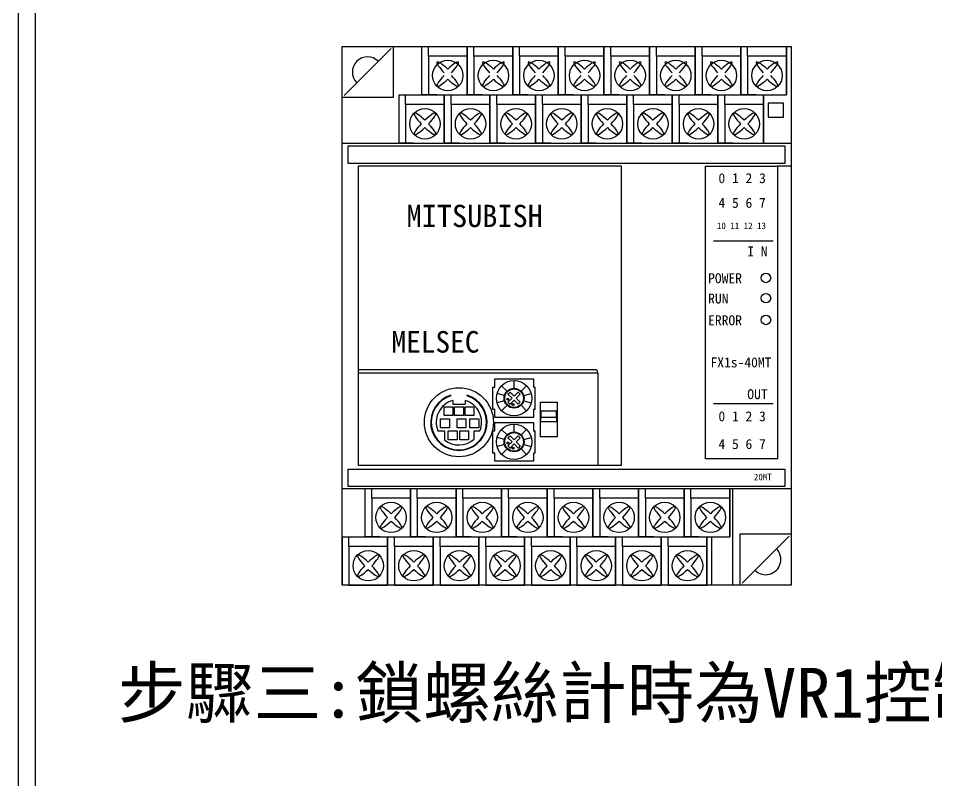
# Model space of a CAD drawing. Extents: x 325 to 612, y 3 to 207.
# Drawn here: x 325.3 to 391.8, y 58.2 to 113.4 of the extents above; entities that cross this region are included whole.
import ezdxf

# ---------------------------------------------------------------- set-up
doc = ezdxf.new("R2010")
doc.units = 0
doc.layers.add('圖框層', color=7, linetype='CONTINUOUS')
doc.layers.add('標尺寸層', color=3, linetype='CONTINUOUS')
doc.styles.add('STSL', font='KAIU.TTF')

# ---------------------------------------------------------------- blocks, each defined once
blk = doc.blocks.new('FX1S-14MT')
at = {"layer": '標尺寸層', "color": 7}
for p, q in [((5.75, 0), (5.75, -3.5)), ((5.75, 0), (9.05, 0)), ((6.25, -0.7), (6.25, 0)), ((9.05, -0.7), (9.05, 0)), ((9.05, 0), (9.05, -3.5)), ((9.05, 0), (9.05, -3.5)), ((9.05, 0), (12.35, 0)), ((9.55, -0.7), (9.55, 0)), ((12.35, -0.7), (12.35, 0)), ((12.35, 0), (12.35, -3.5)), ((12.35, 0), (12.35, -3.5)), ((12.35, 0), (15.65, 0)), ((12.85, -0.7), (12.85, 0)), ((15.65, -0.7), (15.65, 0)), ((15.65, 0), (15.65, -3.5)), ((15.65, 0), (15.65, -3.5)), ((15.65, 0), (18.95, 0)), ((16.15, -0.7), (16.15, 0)), ((18.95, -0.7), (18.95, 0)), ((18.95, 0), (18.95, -3.5)), ((18.95, 0), (18.95, -3.5)), ((18.95, 0), (22.25, 0)), ((19.45, -0.7), (19.45, 0)), ((22.25, -0.7), (22.25, 0)), ((22.25, 0), (22.25, -3.5)), ((22.25, 0), (22.25, -3.5)), ((22.25, 0), (25.55, 0)), ((22.75, -0.7), (22.75, 0)), ((25.55, -0.7), (25.55, 0)), ((25.55, 0), (25.55, -3.5)), ((25.55, 0), (25.55, -3.5)), ((25.55, 0), (28.85, 0)), ((26.05, -0.7), (26.05, 0)), ((28.85, -0.7), (28.85, 0)), ((28.85, 0), (28.85, -3.5)), ((28.85, 0), (28.85, -3.5)), ((28.85, 0), (32.15, 0)), ((29.35, -0.7), (29.35, 0)), ((32.15, -0.7), (32.15, 0)), ((32.15, 0), (32.15, -3.5)), ((3.551, -0.149), (0.149, -3.551)), ((4.1, -3.5), (4.1, -7)), ((4.1, -3.5), (7.4, -3.5)), ((4.6, -4.2), (4.6, -3.5)), ((6.85, -3.5), (5.75, -3.5)), ((7.4, -4.2), (7.4, -3.5)), ((7.4, -3.5), (7.4, -7)), ((7.4, -3.5), (7.4, -7)), ((7.4, -3.5), (10.7, -3.5)), ((7.9, -4.2), (7.9, -3.5)), ((10.15, -3.5), (9.05, -3.5)), ((10.7, -4.2), (10.7, -3.5)), ((10.7, -3.5), (10.7, -7)), ((10.7, -3.5), (10.7, -7)), ((10.7, -3.5), (14, -3.5)), ((11.2, -4.2), (11.2, -3.5)), ((13.45, -3.5), (12.35, -3.5)), ((14, -4.2), (14, -3.5)), ((14, -3.5), (14, -7)), ((14, -3.5), (14, -7)), ((14, -3.5), (17.3, -3.5)), ((14.5, -4.2), (14.5, -3.5)), ((16.75, -3.5), (15.65, -3.5)), ((17.3, -4.2), (17.3, -3.5)), ((17.3, -3.5), (17.3, -7)), ((17.3, -3.5), (17.3, -7)), ((17.3, -3.5), (20.6, -3.5)), ((17.8, -4.2), (17.8, -3.5)), ((20.05, -3.5), (18.95, -3.5)), ((20.6, -4.2), (20.6, -3.5)), ((20.6, -3.5), (20.6, -7)), ((20.6, -3.5), (20.6, -7)), ((20.6, -3.5), (23.9, -3.5)), ((21.1, -4.2), (21.1, -3.5)), ((23.35, -3.5), (22.25, -3.5)), ((23.9, -4.2), (23.9, -3.5)), ((23.9, -3.5), (23.9, -7)), ((23.9, -3.5), (23.9, -7)), ((23.9, -3.5), (27.2, -3.5)), ((24.4, -4.2), (24.4, -3.5)), ((26.65, -3.5), (25.55, -3.5)), ((27.2, -4.2), (27.2, -3.5)), ((27.2, -3.5), (27.2, -7)), ((27.2, -3.5), (27.2, -7)), ((27.2, -3.5), (30.5, -3.5)), ((27.7, -4.2), (27.7, -3.5)), ((29.95, -3.5), (28.85, -3.5)), ((30.5, -4.2), (30.5, -3.5)), ((30.5, -3.5), (30.5, -7)), ((0, -7), (32.5, -7)), ((5.2, -7), (4.1, -7)), ((8.5, -7), (7.4, -7)), ((11.8, -7), (10.7, -7)), ((15.1, -7), (14, -7)), ((18.4, -7), (17.3, -7)), ((21.7, -7), (20.6, -7)), ((25, -7), (23.9, -7)), ((28.3, -7), (27.2, -7)), ((32.5, -8.668), (31.5, -8.668)), ((32.5, -8.779), (32.5, -9.779)), ((26.867, -14.074), (31.191, -14.074)), ((18.369, -23.405), (1.2, -23.405)), ((26.867, -25.856), (31.191, -25.856)), ((0, -32), (32.5, -32)), ((1.65, -32), (1.65, -35.5)), ((1.65, -32), (4.95, -32)), ((2.15, -32.7), (2.15, -32)), ((4.95, -32.7), (4.95, -32)), ((4.95, -32), (4.95, -35.5)), ((4.95, -32), (4.95, -35.5)), ((4.95, -32), (8.25, -32)), ((5.45, -32.7), (5.45, -32)), ((8.25, -32.7), (8.25, -32)), ((8.25, -32), (8.25, -35.5)), ((8.25, -32), (8.25, -35.5)), ((8.25, -32), (11.55, -32)), ((8.75, -32.7), (8.75, -32)), ((11.55, -32.7), (11.55, -32)), ((11.55, -32), (11.55, -35.5)), ((11.55, -32), (11.55, -35.5)), ((11.55, -32), (14.85, -32)), ((12.05, -32.7), (12.05, -32)), ((14.85, -32.7), (14.85, -32)), ((14.85, -32), (14.85, -35.5)), ((14.85, -32), (14.85, -35.5)), ((14.85, -32), (18.15, -32)), ((15.35, -32.7), (15.35, -32)), ((18.15, -32.7), (18.15, -32)), ((18.15, -32), (18.15, -35.5)), ((18.15, -32), (18.15, -35.5)), ((18.15, -32), (21.45, -32)), ((18.65, -32.7), (18.65, -32)), ((21.45, -32.7), (21.45, -32)), ((21.45, -32), (21.45, -35.5)), ((21.45, -32), (21.45, -35.5)), ((21.45, -32), (24.75, -32)), ((21.95, -32.7), (21.95, -32)), ((24.75, -32.7), (24.75, -32)), ((24.75, -32), (24.75, -35.5)), ((24.75, -32), (24.75, -35.5)), ((24.75, -32), (28.05, -32)), ((25.25, -32.7), (25.25, -32)), ((28.05, -32.7), (28.05, -32)), ((28.05, -32), (28.05, -35.5)), ((28.252, -32), (28.252, -39)), ((0, -35.5), (0, -39)), ((0, -35.5), (3.3, -35.5)), ((0.5, -36.2), (0.5, -35.5)), ((2.75, -35.5), (1.65, -35.5)), ((3.3, -36.2), (3.3, -35.5)), ((3.3, -35.5), (3.3, -39)), ((3.3, -35.5), (3.3, -39)), ((3.3, -35.5), (6.6, -35.5)), ((3.8, -36.2), (3.8, -35.5)), ((6.05, -35.5), (4.95, -35.5)), ((6.6, -36.2), (6.6, -35.5)), ((6.6, -35.5), (6.6, -39)), ((6.6, -35.5), (6.6, -39)), ((6.6, -35.5), (9.9, -35.5)), ((7.1, -36.2), (7.1, -35.5)), ((9.35, -35.5), (8.25, -35.5)), ((9.9, -36.2), (9.9, -35.5)), ((9.9, -35.5), (9.9, -39)), ((9.9, -35.5), (9.9, -39)), ((9.9, -35.5), (13.2, -35.5)), ((10.4, -36.2), (10.4, -35.5)), ((12.65, -35.5), (11.55, -35.5)), ((13.2, -36.2), (13.2, -35.5)), ((13.2, -35.5), (13.2, -39)), ((13.2, -35.5), (13.2, -39)), ((13.2, -35.5), (16.5, -35.5)), ((13.7, -36.2), (13.7, -35.5)), ((15.95, -35.5), (14.85, -35.5)), ((16.5, -36.2), (16.5, -35.5)), ((16.5, -35.5), (16.5, -39)), ((16.5, -35.5), (16.5, -39)), ((16.5, -35.5), (19.8, -35.5)), ((17, -36.2), (17, -35.5)), ((19.25, -35.5), (18.15, -35.5)), ((19.8, -36.2), (19.8, -35.5)), ((19.8, -35.5), (19.8, -39)), ((19.8, -35.5), (19.8, -39)), ((19.8, -35.5), (23.1, -35.5)), ((20.3, -36.2), (20.3, -35.5)), ((22.55, -35.5), (21.45, -35.5)), ((23.1, -36.2), (23.1, -35.5)), ((23.1, -35.5), (23.1, -39)), ((23.1, -35.5), (23.1, -39)), ((23.1, -35.5), (26.4, -35.5)), ((23.6, -36.2), (23.6, -35.5)), ((25.85, -35.5), (24.75, -35.5)), ((26.4, -36.2), (26.4, -35.5)), ((26.4, -35.5), (26.4, -39)), ((26.728, -35.5), (26.728, -39)), ((32.351, -35.449), (28.949, -38.851)), ((1.1, -39), (0, -39)), ((4.4, -39), (3.3, -39)), ((7.7, -39), (6.6, -39)), ((11, -39), (9.9, -39)), ((14.3, -39), (13.2, -39)), ((17.6, -39), (16.5, -39)), ((20.9, -39), (19.8, -39)), ((24.2, -39), (23.1, -39))]:
    blk.add_line(p, q, dxfattribs=at)
for points in [[(0, 0), (3.7, 0), (3.7, -3.7), (0, -3.7)], [(0, 0), (32.5, 0), (32.5, -39), (0, -39)], [(9.05, -0.7), (6.25, -0.7), (6.25, -3.5), (9.05, -3.5)], [(12.35, -0.7), (9.55, -0.7), (9.55, -3.5), (12.35, -3.5)], [(15.65, -0.7), (12.85, -0.7), (12.85, -3.5), (15.65, -3.5)], [(18.95, -0.7), (16.15, -0.7), (16.15, -3.5), (18.95, -3.5)], [(22.25, -0.7), (19.45, -0.7), (19.45, -3.5), (22.25, -3.5)], [(25.55, -0.7), (22.75, -0.7), (22.75, -3.5), (25.55, -3.5)], [(28.85, -0.7), (26.05, -0.7), (26.05, -3.5), (28.85, -3.5)], [(32.15, -0.7), (29.35, -0.7), (29.35, -3.5), (32.15, -3.5)], [(7.4, -4.2), (4.6, -4.2), (4.6, -7), (7.4, -7)], [(10.7, -4.2), (7.9, -4.2), (7.9, -7), (10.7, -7)], [(14, -4.2), (11.2, -4.2), (11.2, -7), (14, -7)], [(17.3, -4.2), (14.5, -4.2), (14.5, -7), (17.3, -7)], [(20.6, -4.2), (17.8, -4.2), (17.8, -7), (20.6, -7)], [(23.9, -4.2), (21.1, -4.2), (21.1, -7), (23.9, -7)], [(27.2, -4.2), (24.4, -4.2), (24.4, -7), (27.2, -7)], [(30.5, -4.2), (27.7, -4.2), (27.7, -7), (30.5, -7)], [(31.933, -4.109), (30.833, -4.109), (30.833, -5.109), (31.933, -5.109)], [(0.457, -7.197), (32.045, -7.197), (32.045, -8.467), (0.457, -8.467)], [(1.2, -8.632), (20.2, -8.632), (20.2, -30.332), (1.2, -30.332)], [(26.3, -8.668), (31.5, -8.668), (31.5, -29.868), (26.3, -29.868)], [(1.2, -23.632), (18.5, -23.632), (18.5, -30.332), (1.2, -30.332)], [(0.457, -30.602), (32.045, -30.602), (32.045, -31.873), (0.457, -31.873)], [(4.95, -32.7), (2.15, -32.7), (2.15, -35.5), (4.95, -35.5)], [(8.25, -32.7), (5.45, -32.7), (5.45, -35.5), (8.25, -35.5)], [(11.55, -32.7), (8.75, -32.7), (8.75, -35.5), (11.55, -35.5)], [(14.85, -32.7), (12.05, -32.7), (12.05, -35.5), (14.85, -35.5)], [(18.15, -32.7), (15.35, -32.7), (15.35, -35.5), (18.15, -35.5)], [(21.45, -32.7), (18.65, -32.7), (18.65, -35.5), (21.45, -35.5)], [(24.75, -32.7), (21.95, -32.7), (21.95, -35.5), (24.75, -35.5)], [(28.05, -32.7), (25.25, -32.7), (25.25, -35.5), (28.05, -35.5)], [(28.8, -35.3), (32.5, -35.3), (32.5, -39), (28.8, -39)], [(3.3, -36.2), (0.5, -36.2), (0.5, -39), (3.3, -39)], [(6.6, -36.2), (3.8, -36.2), (3.8, -39), (6.6, -39)], [(9.9, -36.2), (7.1, -36.2), (7.1, -39), (9.9, -39)], [(13.2, -36.2), (10.4, -36.2), (10.4, -39), (13.2, -39)], [(16.5, -36.2), (13.7, -36.2), (13.7, -39), (16.5, -39)], [(19.8, -36.2), (17, -36.2), (17, -39), (19.8, -39)], [(23.1, -36.2), (20.3, -36.2), (20.3, -39), (23.1, -39)], [(26.4, -36.2), (23.6, -36.2), (23.6, -39), (26.4, -39)]]:
    blk.add_lwpolyline(points, close=True, dxfattribs=at)
for centre, radius in [((7.65, -2.1), 1.1), ((10.95, -2.1), 1.1), ((14.25, -2.1), 1.1), ((17.55, -2.1), 1.1), ((20.85, -2.1), 1.1), ((24.15, -2.1), 1.1), ((27.45, -2.1), 1.1), ((30.75, -2.1), 1.1), ((6, -5.6), 1.1), ((9.3, -5.6), 1.1), ((12.6, -5.6), 1.1), ((15.9, -5.6), 1.1), ((19.2, -5.6), 1.1), ((22.5, -5.6), 1.1), ((25.8, -5.6), 1.1), ((29.1, -5.6), 1.1), ((30.671, -16.756), 0.346), ((30.671, -18.222), 0.346), ((30.671, -19.799), 0.346), ((3.55, -34.1), 1.1), ((6.85, -34.1), 1.1), ((10.15, -34.1), 1.1), ((13.45, -34.1), 1.1), ((16.75, -34.1), 1.1), ((20.05, -34.1), 1.1), ((23.35, -34.1), 1.1), ((26.65, -34.1), 1.1), ((1.9, -37.6), 1.1), ((5.2, -37.6), 1.1), ((8.5, -37.6), 1.1), ((11.8, -37.6), 1.1), ((15.1, -37.6), 1.1), ((18.4, -37.6), 1.1), ((21.7, -37.6), 1.1), ((25, -37.6), 1.1)]:
    blk.add_circle(centre, radius, dxfattribs=at)
for centre, start, end in [((1.85, -1.85), 45, 225), ((30.65, -37.15), 225, 45)]:
    blk.add_arc(centre, 1.1, start, end, dxfattribs=at)
for centre, major_axis, ratio, start_param, end_param in [((7.65, -1.9), (-0.778, 0.778), 0.176168, 4.886768, 7.679603), ((7.65, -1.9), (0.778, 0.778), 0.176168, 4.886768, 7.679603), ((10.95, -1.9), (-0.778, 0.778), 0.176168, 4.886768, 7.679603), ((10.95, -1.9), (0.778, 0.778), 0.176168, 4.886768, 7.679603), ((14.25, -1.9), (-0.778, 0.778), 0.176168, 4.886768, 7.679603), ((14.25, -1.9), (0.778, 0.778), 0.176168, 4.886768, 7.679603), ((17.55, -1.9), (-0.778, 0.778), 0.176168, 4.886768, 7.679603), ((17.55, -1.9), (0.778, 0.778), 0.176168, 4.886768, 7.679603), ((20.85, -1.9), (-0.778, 0.778), 0.176168, 4.886768, 7.679603), ((20.85, -1.9), (0.778, 0.778), 0.176168, 4.886768, 7.679603), ((24.15, -1.9), (-0.778, 0.778), 0.176168, 4.886768, 7.679603), ((24.15, -1.9), (0.778, 0.778), 0.176168, 4.886768, 7.679603), ((27.45, -1.9), (-0.778, 0.778), 0.176168, 4.886768, 7.679603), ((27.45, -1.9), (0.778, 0.778), 0.176168, 4.886768, 7.679603), ((30.75, -1.9), (-0.778, 0.778), 0.176168, 4.886768, 7.679603), ((30.75, -1.9), (0.778, 0.778), 0.176168, 4.886768, 7.679603), ((7.65, -2.1), (0.778, 0.778), 0.176168, 1.745175, 4.53801), ((7.65, -2.1), (-0.778, 0.778), 0.176168, 8.02836, 10.821195), ((10.95, -2.1), (0.778, 0.778), 0.176168, 1.745175, 4.53801), ((10.95, -2.1), (-0.778, 0.778), 0.176168, 8.02836, 10.821195), ((14.25, -2.1), (0.778, 0.778), 0.176168, 1.745175, 4.53801), ((14.25, -2.1), (-0.778, 0.778), 0.176168, 8.02836, 10.821195), ((17.55, -2.1), (0.778, 0.778), 0.176168, 1.745175, 4.53801), ((17.55, -2.1), (-0.778, 0.778), 0.176168, 8.02836, 10.821195), ((20.85, -2.1), (0.778, 0.778), 0.176168, 1.745175, 4.53801), ((20.85, -2.1), (-0.778, 0.778), 0.176168, 8.02836, 10.821195), ((24.15, -2.1), (0.778, 0.778), 0.176168, 1.745175, 4.53801), ((24.15, -2.1), (-0.778, 0.778), 0.176168, 8.02836, 10.821195), ((27.45, -2.1), (0.778, 0.778), 0.176168, 1.745175, 4.53801), ((27.45, -2.1), (-0.778, 0.778), 0.176168, 8.02836, 10.821195), ((30.75, -2.1), (0.778, 0.778), 0.176168, 1.745175, 4.53801), ((30.75, -2.1), (-0.778, 0.778), 0.176168, 8.02836, 10.821195), ((6, -5.6), (-0.778, 0.778), 0.176168, 4.886768, 7.679603), ((6, -5.6), (0.778, 0.778), 0.176168, 4.886768, 7.679603), ((9.3, -5.6), (-0.778, 0.778), 0.176168, 4.886768, 7.679603), ((9.3, -5.6), (0.778, 0.778), 0.176168, 4.886768, 7.679603), ((12.6, -5.6), (-0.778, 0.778), 0.176168, 4.886768, 7.679603), ((12.6, -5.6), (0.778, 0.778), 0.176168, 4.886768, 7.679603), ((15.9, -5.6), (-0.778, 0.778), 0.176168, 4.886768, 7.679603), ((15.9, -5.6), (0.778, 0.778), 0.176168, 4.886768, 7.679603), ((19.2, -5.6), (-0.778, 0.778), 0.176168, 4.886768, 7.679603), ((19.2, -5.6), (0.778, 0.778), 0.176168, 4.886768, 7.679603), ((22.5, -5.6), (-0.778, 0.778), 0.176168, 4.886768, 7.679603), ((22.5, -5.6), (0.778, 0.778), 0.176168, 4.886768, 7.679603), ((25.8, -5.6), (-0.778, 0.778), 0.176168, 4.886768, 7.679603), ((25.8, -5.6), (0.778, 0.778), 0.176168, 4.886768, 7.679603), ((29.1, -5.6), (-0.778, 0.778), 0.176168, 4.886768, 7.679603), ((29.1, -5.6), (0.778, 0.778), 0.176168, 4.886768, 7.679603), ((6, -5.6), (0.778, 0.778), 0.176168, 1.745175, 4.53801), ((6, -5.6), (-0.778, 0.778), 0.176168, 8.02836, 10.821195), ((9.3, -5.6), (0.778, 0.778), 0.176168, 1.745175, 4.53801), ((9.3, -5.6), (-0.778, 0.778), 0.176168, 8.02836, 10.821195), ((12.6, -5.6), (0.778, 0.778), 0.176168, 1.745175, 4.53801), ((12.6, -5.6), (-0.778, 0.778), 0.176168, 8.02836, 10.821195), ((15.9, -5.6), (0.778, 0.778), 0.176168, 1.745175, 4.53801), ((15.9, -5.6), (-0.778, 0.778), 0.176168, 8.02836, 10.821195), ((19.2, -5.6), (0.778, 0.778), 0.176168, 1.745175, 4.53801), ((19.2, -5.6), (-0.778, 0.778), 0.176168, 8.02836, 10.821195), ((22.5, -5.6), (0.778, 0.778), 0.176168, 1.745175, 4.53801), ((22.5, -5.6), (-0.778, 0.778), 0.176168, 8.02836, 10.821195), ((25.8, -5.6), (0.778, 0.778), 0.176168, 1.745175, 4.53801), ((25.8, -5.6), (-0.778, 0.778), 0.176168, 8.02836, 10.821195), ((29.1, -5.6), (0.778, 0.778), 0.176168, 1.745175, 4.53801), ((29.1, -5.6), (-0.778, 0.778), 0.176168, 8.02836, 10.821195), ((18.369, -23.632), (0, 0.227), 0.577995, 4.712389, 6.283185), ((3.55, -34.1), (-0.778, 0.778), 0.176168, 4.886768, 7.679603), ((3.55, -34.1), (0.778, 0.778), 0.176168, 4.886768, 7.679603), ((6.85, -34.1), (-0.778, 0.778), 0.176168, 4.886768, 7.679603), ((6.85, -34.1), (0.778, 0.778), 0.176168, 4.886768, 7.679603), ((10.15, -34.1), (-0.778, 0.778), 0.176168, 4.886768, 7.679603), ((10.15, -34.1), (0.778, 0.778), 0.176168, 4.886768, 7.679603), ((13.45, -34.1), (-0.778, 0.778), 0.176168, 4.886768, 7.679603), ((13.45, -34.1), (0.778, 0.778), 0.176168, 4.886768, 7.679603), ((16.75, -34.1), (-0.778, 0.778), 0.176168, 4.886768, 7.679603), ((16.75, -34.1), (0.778, 0.778), 0.176168, 4.886768, 7.679603), ((20.05, -34.1), (-0.778, 0.778), 0.176168, 4.886768, 7.679603), ((20.05, -34.1), (0.778, 0.778), 0.176168, 4.886768, 7.679603), ((23.35, -34.1), (-0.778, 0.778), 0.176168, 4.886768, 7.679603), ((23.35, -34.1), (0.778, 0.778), 0.176168, 4.886768, 7.679603), ((26.65, -34.1), (-0.778, 0.778), 0.176168, 4.886768, 7.679603), ((26.65, -34.1), (0.778, 0.778), 0.176168, 4.886768, 7.679603), ((3.55, -34.1), (0.778, 0.778), 0.176168, 1.745175, 4.53801), ((3.55, -34.1), (-0.778, 0.778), 0.176168, 8.02836, 10.821195), ((6.85, -34.1), (0.778, 0.778), 0.176168, 1.745175, 4.53801), ((6.85, -34.1), (-0.778, 0.778), 0.176168, 8.02836, 10.821195), ((10.15, -34.1), (0.778, 0.778), 0.176168, 1.745175, 4.53801), ((10.15, -34.1), (-0.778, 0.778), 0.176168, 8.02836, 10.821195), ((13.45, -34.1), (0.778, 0.778), 0.176168, 1.745175, 4.53801), ((13.45, -34.1), (-0.778, 0.778), 0.176168, 8.02836, 10.821195), ((16.75, -34.1), (0.778, 0.778), 0.176168, 1.745175, 4.53801), ((16.75, -34.1), (-0.778, 0.778), 0.176168, 8.02836, 10.821195), ((20.05, -34.1), (0.778, 0.778), 0.176168, 1.745175, 4.53801), ((20.05, -34.1), (-0.778, 0.778), 0.176168, 8.02836, 10.821195), ((23.35, -34.1), (0.778, 0.778), 0.176168, 1.745175, 4.53801), ((23.35, -34.1), (-0.778, 0.778), 0.176168, 8.02836, 10.821195), ((26.65, -34.1), (0.778, 0.778), 0.176168, 1.745175, 4.53801), ((26.65, -34.1), (-0.778, 0.778), 0.176168, 8.02836, 10.821195), ((1.9, -37.6), (-0.778, 0.778), 0.176168, 4.886768, 7.679603), ((1.9, -37.6), (0.778, 0.778), 0.176168, 4.886768, 7.679603), ((5.2, -37.6), (-0.778, 0.778), 0.176168, 4.886768, 7.679603), ((5.2, -37.6), (0.778, 0.778), 0.176168, 4.886768, 7.679603), ((8.5, -37.6), (-0.778, 0.778), 0.176168, 4.886768, 7.679603), ((8.5, -37.6), (0.778, 0.778), 0.176168, 4.886768, 7.679603), ((11.8, -37.6), (-0.778, 0.778), 0.176168, 4.886768, 7.679603), ((11.8, -37.6), (0.778, 0.778), 0.176168, 4.886768, 7.679603), ((15.1, -37.6), (-0.778, 0.778), 0.176168, 4.886768, 7.679603), ((15.1, -37.6), (0.778, 0.778), 0.176168, 4.886768, 7.679603), ((18.4, -37.6), (-0.778, 0.778), 0.176168, 4.886768, 7.679603), ((18.4, -37.6), (0.778, 0.778), 0.176168, 4.886768, 7.679603), ((21.7, -37.6), (-0.778, 0.778), 0.176168, 4.886768, 7.679603), ((21.7, -37.6), (0.778, 0.778), 0.176168, 4.886768, 7.679603), ((25, -37.6), (-0.778, 0.778), 0.176168, 4.886768, 7.679603), ((25, -37.6), (0.778, 0.778), 0.176168, 4.886768, 7.679603), ((1.9, -37.6), (0.778, 0.778), 0.176168, 1.745175, 4.53801), ((1.9, -37.6), (-0.778, 0.778), 0.176168, 8.02836, 10.821195), ((5.2, -37.6), (0.778, 0.778), 0.176168, 1.745175, 4.53801), ((5.2, -37.6), (-0.778, 0.778), 0.176168, 8.02836, 10.821195), ((8.5, -37.6), (0.778, 0.778), 0.176168, 1.745175, 4.53801), ((8.5, -37.6), (-0.778, 0.778), 0.176168, 8.02836, 10.821195), ((11.8, -37.6), (0.778, 0.778), 0.176168, 1.745175, 4.53801), ((11.8, -37.6), (-0.778, 0.778), 0.176168, 8.02836, 10.821195), ((15.1, -37.6), (0.778, 0.778), 0.176168, 1.745175, 4.53801), ((15.1, -37.6), (-0.778, 0.778), 0.176168, 8.02836, 10.821195), ((18.4, -37.6), (0.778, 0.778), 0.176168, 1.745175, 4.53801), ((18.4, -37.6), (-0.778, 0.778), 0.176168, 8.02836, 10.821195), ((21.7, -37.6), (0.778, 0.778), 0.176168, 1.745175, 4.53801), ((21.7, -37.6), (-0.778, 0.778), 0.176168, 8.02836, 10.821195), ((25, -37.6), (0.778, 0.778), 0.176168, 1.745175, 4.53801), ((25, -37.6), (-0.778, 0.778), 0.176168, 8.02836, 10.821195)]:
    blk.add_ellipse(centre, major_axis=major_axis, ratio=ratio, start_param=start_param, end_param=end_param, dxfattribs=at)
at = {"layer": '圖框層', "color": 4, "style": 'STSL'}
for s, height, p in [('0 1 2 3', 0.72, (27.236, -9.894)), ('4 5 6 7', 0.72, (27.236, -11.68)), ('MITSUBISH', 1.6104, (4.671, -13.074)), ('10 11 12 13', 0.4752, (27.124, -13.223)), ('I N', 0.72, (29.323, -15.2)), ('POWER', 0.72, (26.49, -17.143)), ('RUN', 0.72, (26.49, -18.609)), ('ERROR', 0.72, (26.49, -20.186)), ('MELSEC', 1.5604, (3.575, -22.166)), ('FX1s-40MT', 0.72, (26.66, -23.235)), ('OUT', 0.72, (29.323, -25.535)), ('0 1 2 3', 0.72, (27.236, -27.139)), ('4 5 6 7', 0.72, (27.236, -29.15)), ('20MT', 0.4752, (29.801, -31.412))]:
    blk.add_text(s, height=height, dxfattribs=at).set_placement(p)
blk = doc.blocks.new('PLC-VR1&VR2')
at = {"layer": '標尺寸層'}
h = blk.add_hatch(color=7, dxfattribs=at)
edge = h.paths.add_edge_path()
edge.add_arc((16.76, -4.27), 0.178, 0, 360)
h = blk.add_hatch(color=7, dxfattribs=at)
edge = h.paths.add_edge_path()
edge.add_arc((17.72, -5.23), 0.178, 0, 360)
h = blk.add_hatch(color=7, dxfattribs=at)
edge = h.paths.add_edge_path()
edge.add_arc((16.76, -12.18), 0.178, 0, 360)
h = blk.add_hatch(color=7, dxfattribs=at)
edge = h.paths.add_edge_path()
edge.add_arc((17.72, -13.14), 0.178, 0, 360)
at = {"layer": '標尺寸層', "color": 7}
for p, q in [((17.91, -2.28), (17.91, -0.88)), ((16.18, -3.61), (14.83, -3.25)), ((15.66, -1.82), (16.64, -2.8)), ((20.17, -1.82), (19.19, -2.8)), ((19.65, -3.61), (21, -3.25)), ((6.46, -3.65), (6.46, -3.55)), ((6.81, -4.49), (6.81, -5.13)), ((9.05, -4.49), (9.05, -5.13)), ((9.4, -3.65), (9.4, -3.55)), ((16.18, -4.54), (14.83, -4.9)), ((19.65, -4.54), (21, -4.9)), ((6.81, -5.13), (9.05, -5.13)), ((16.64, -5.35), (15.66, -6.34)), ((19.19, -5.35), (20.17, -6.34)), ((22.83, -6.37), (22.67, -6.53)), ((22.83, -7.49), (22.83, -6.37)), ((25.57, -7.49), (25.57, -6.37)), ((25.57, -6.37), (25.7, -6.37)), ((22.67, -8.35), (22.83, -7.49)), ((22.83, -7.49), (25.57, -7.49)), ((25.7, -8.35), (25.57, -7.49)), ((15.66, -9.73), (16.64, -10.71)), ((17.91, -10.18), (17.91, -8.79)), ((20.17, -9.73), (19.19, -10.71)), ((16.18, -11.52), (14.83, -11.16)), ((19.65, -11.52), (21, -11.16)), ((16.18, -12.45), (14.83, -12.81)), ((16.64, -13.26), (15.66, -14.24)), ((19.19, -13.26), (20.17, -14.24)), ((19.65, -12.45), (21, -12.81))]:
    blk.add_line(p, q, dxfattribs=at)
for points in [[(14.41, -2.05), (14.41, -0.58), (21.41, -0.58), (21.41, -2.05)], [(14.41, -6.1), (14.05, -6.1), (14.05, -2.05), (14.41, -2.05)], [(17.54, -4.08), (16.81, -3.34), (17.18, -2.97), (17.91, -3.71)], [(18.28, -4.08), (19.02, -3.34), (18.65, -2.97), (17.91, -3.71)], [(21.41, -2.05), (21.68, -2.05), (21.68, -6.1), (21.41, -6.1)], [(17.54, -4.08), (16.81, -4.81), (17.18, -5.18), (17.91, -4.45)], [(18.28, -4.08), (19.02, -4.81), (18.65, -5.18), (17.91, -4.45)], [(21.41, -6.1), (21.41, -7.58), (14.41, -7.58), (14.41, -6.1)], [(25.7, -6.37), (25.7, -8.35), (22.67, -8.35), (22.67, -6.37)], [(22.83, -6.37), (25.57, -6.37)], [(14.41, -14.01), (14.05, -14.01), (14.05, -9.96), (14.41, -9.96)], [(14.41, -9.96), (14.41, -8.48), (21.41, -8.48), (21.41, -9.96)], [(21.41, -9.96), (21.68, -9.96), (21.68, -14.01), (21.41, -14.01)], [(4.13, -9.98), (5.34, -9.98), (5.34, -11.61)], [(10.67, -11.48), (10.67, -9.98), (11.73, -9.98)], [(17.54, -11.98), (16.81, -11.25), (17.18, -10.88), (17.91, -11.61)], [(18.28, -11.98), (19.02, -11.25), (18.65, -10.88), (17.91, -11.61)], [(17.54, -11.98), (16.81, -12.72), (17.18, -13.09), (17.91, -12.35)], [(18.28, -11.98), (19.02, -12.72), (18.65, -13.09), (17.91, -12.35)], [(21.41, -14.01), (21.41, -15.48), (14.41, -15.48), (14.41, -14.01)]]:
    blk.add_lwpolyline(points, dxfattribs=at)
for points in [[(22.67, -4.81), (25.7, -4.81), (25.7, -11.07), (22.67, -11.07)], [(5.24, -5.61), (6.84, -5.61), (6.84, -7.21), (5.24, -7.21)], [(7.15, -5.61), (8.75, -5.61), (8.75, -7.21), (7.15, -7.21)], [(9.05, -5.61), (10.65, -5.61), (10.65, -7.21), (9.05, -7.21)], [(4.63, -7.82), (6.23, -7.82), (6.23, -9.42), (4.63, -9.42)], [(7.6, -7.82), (9.2, -7.82), (9.2, -9.42), (7.6, -9.42)], [(9.93, -7.82), (11.53, -7.82), (11.53, -9.42), (9.93, -9.42)], [(6, -9.98), (7.6, -9.98), (7.6, -11.58), (6, -11.58)], [(8.08, -9.98), (9.68, -9.98), (9.68, -11.58), (8.08, -11.58)]]:
    blk.add_lwpolyline(points, close=True, dxfattribs=at)
for centre, radius in [((17.91, -4.08), 3.2), ((7.93, -8.43), 6.25), ((17.91, -4.08), 1.8), ((17.91, -4.08), 1.69), ((16.76, -4.27), 0.178), ((17.72, -5.23), 0.178), ((17.91, -11.98), 3.2), ((17.91, -11.98), 1.8), ((17.91, -11.98), 1.69), ((16.76, -12.18), 0.178), ((17.72, -13.14), 0.178)]:
    blk.add_circle(centre, radius, dxfattribs=at)
for radius, start, end in [(5.1, 106.7199, 73.2801), (5, 107.0644, 72.9356), (4.1, 105.8749, 202.154), (4.1, 337.846, 74.1251), (4.1, 230.7742, 311.8924)]:
    blk.add_arc((7.93, -8.43), radius, start, end, dxfattribs=at)

msp = doc.modelspace()

# ---------------------------------------------------------------- linework, layer by layer
at = {"layer": '圖框層', "color": 7}
for p, q in [((325.319, 3), (325.319, 206.969)), ((326.569, 4.25), (326.569, 205.719))]:
    msp.add_line(p, q, dxfattribs=at)

# ---------------------------------------------------------------- block references
at = {"layer": '標尺寸層', "color": 7}
msp.add_blockref('FX1S-14MT', (348.736, 111.365), dxfattribs=at)
at = {"layer": '標尺寸層', "color": 7, "xscale": 0.4000000000000909, "yscale": 0.3999999999999773, "zscale": 0.4}
msp.add_blockref('PLC-VR1&VR2', (354.021, 87.526), dxfattribs=at)

# ---------------------------------------------------------------- texts
at = {"layer": '圖框層', "color": 4, "style": 'STSL'}
msp.add_text('步驟三:鎖螺絲計時為VR1控制如下圖所示.', height=3.6, dxfattribs=at).set_placement((332.514, 62.765))

doc.saveas('drawing.dxf')
